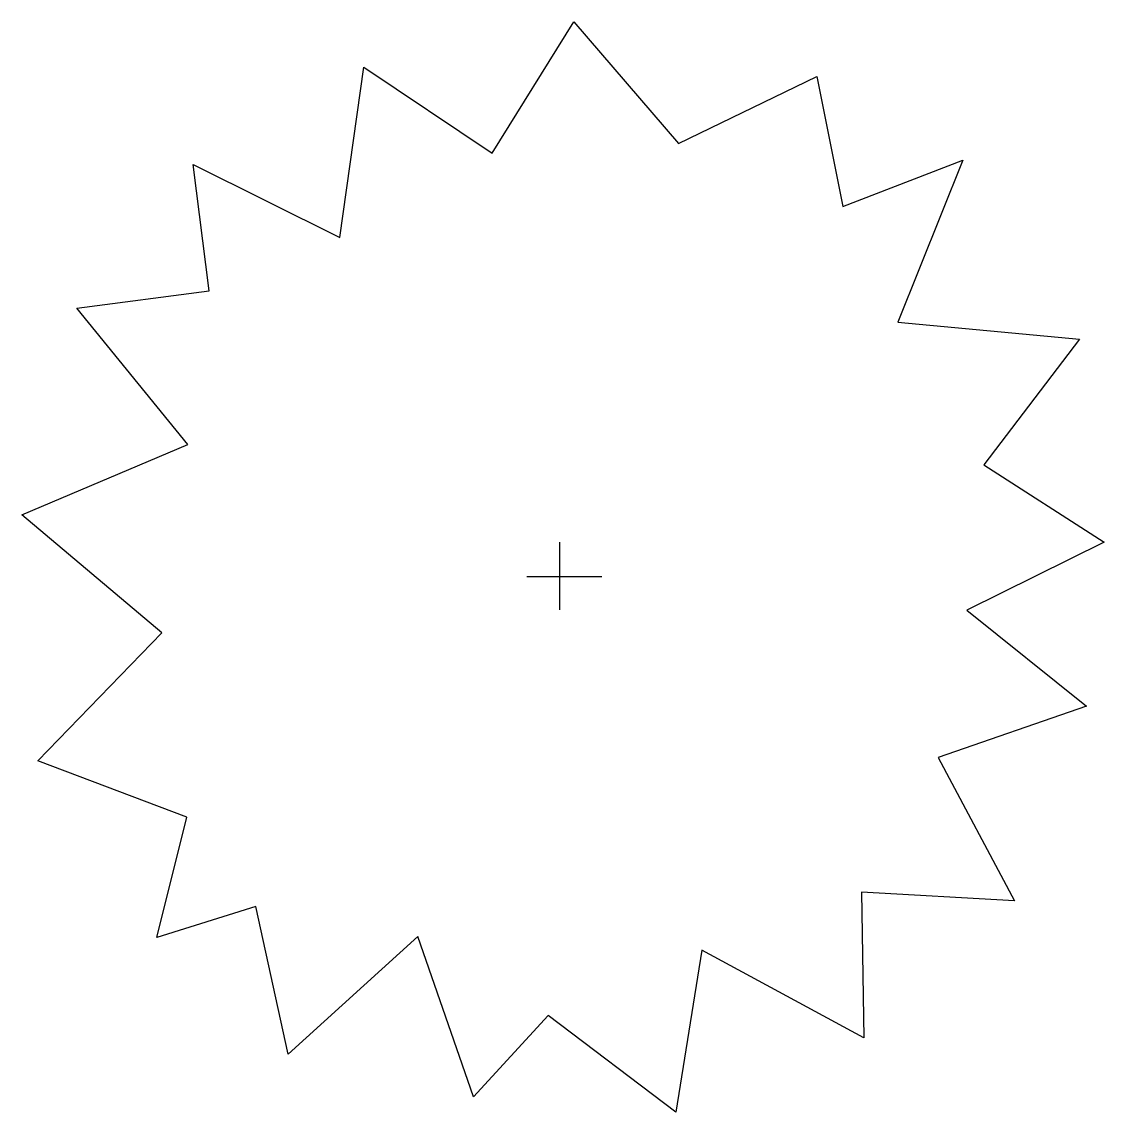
# Model space of a CAD drawing. Extents: x -3.17 to 3.2, y -3.15 to 3.26.
import ezdxf

# ---------------------------------------------------------------- set-up
doc = ezdxf.new("R2010")
doc.units = 0
doc.header["$LTSCALE"] = 1.2
doc.header["$MEASUREMENT"] = 0
doc.layers.get('0').update_dxf_attribs({"linetype": 'CONTINUOUS'})

msp = doc.modelspace()

# ---------------------------------------------------------------- linework, layer by layer
for p, q in [((-0.3989, 2.4898), (0.0815, 3.2632)), ((0.0815, 3.2632), (0.6977, 2.5478)), ((-1.2954, 1.994), (-1.1545, 2.9972)), ((-1.1545, 2.9972), (-0.3989, 2.4898)), ((0.6977, 2.5478), (1.5118, 2.9405)), ((1.5118, 2.9405), (1.6646, 2.1768)), ((1.6646, 2.1768), (2.3693, 2.4489)), ((2.3693, 2.4489), (1.9877, 1.4967)), ((-2.158, 2.4227), (-1.2954, 1.994)), ((-2.064, 1.68), (-2.158, 2.4227)), ((-2.8429, 1.5781), (-2.064, 1.68)), ((-2.1889, 0.7765), (-2.8429, 1.5781)), ((1.9877, 1.4967), (3.0566, 1.3953)), ((3.0566, 1.3953), (2.4937, 0.6556)), ((-3.166, 0.3626), (-2.1889, 0.7765)), ((2.4937, 0.6556), (3.2015, 0.2005)), ((-2.343, -0.3318), (-3.166, 0.3626)), ((0, -0.1961), (0, 0.2018)), ((3.2015, 0.2005), (2.3936, -0.1987)), ((-0.1953, 0), (0.2453, 0)), ((2.3936, -0.1987), (3.0981, -0.7627)), ((-3.0715, -1.086), (-2.343, -0.3318)), ((3.0981, -0.7627), (2.2245, -1.0666)), ((-2.1951, -1.4167), (-3.0715, -1.086)), ((2.2245, -1.0666), (2.674, -1.9098)), ((-2.3725, -2.1258), (-2.1951, -1.4167)), ((1.7729, -1.858), (1.7866, -2.7148)), ((2.674, -1.9098), (1.7729, -1.858)), ((-1.7898, -1.9422), (-2.3725, -2.1258)), ((-1.5992, -2.8123), (-1.7898, -1.9422)), ((-0.8368, -2.1191), (-1.5992, -2.8123)), ((-0.5096, -3.0633), (-0.8368, -2.1191)), ((0.8343, -2.1992), (0.6818, -3.1528)), ((1.7866, -2.7148), (0.8343, -2.1992)), ((-0.0689, -2.5837), (-0.5096, -3.0633)), ((0.6818, -3.1528), (-0.0689, -2.5837))]:
    msp.add_line(p, q)

doc.saveas('drawing.dxf')
